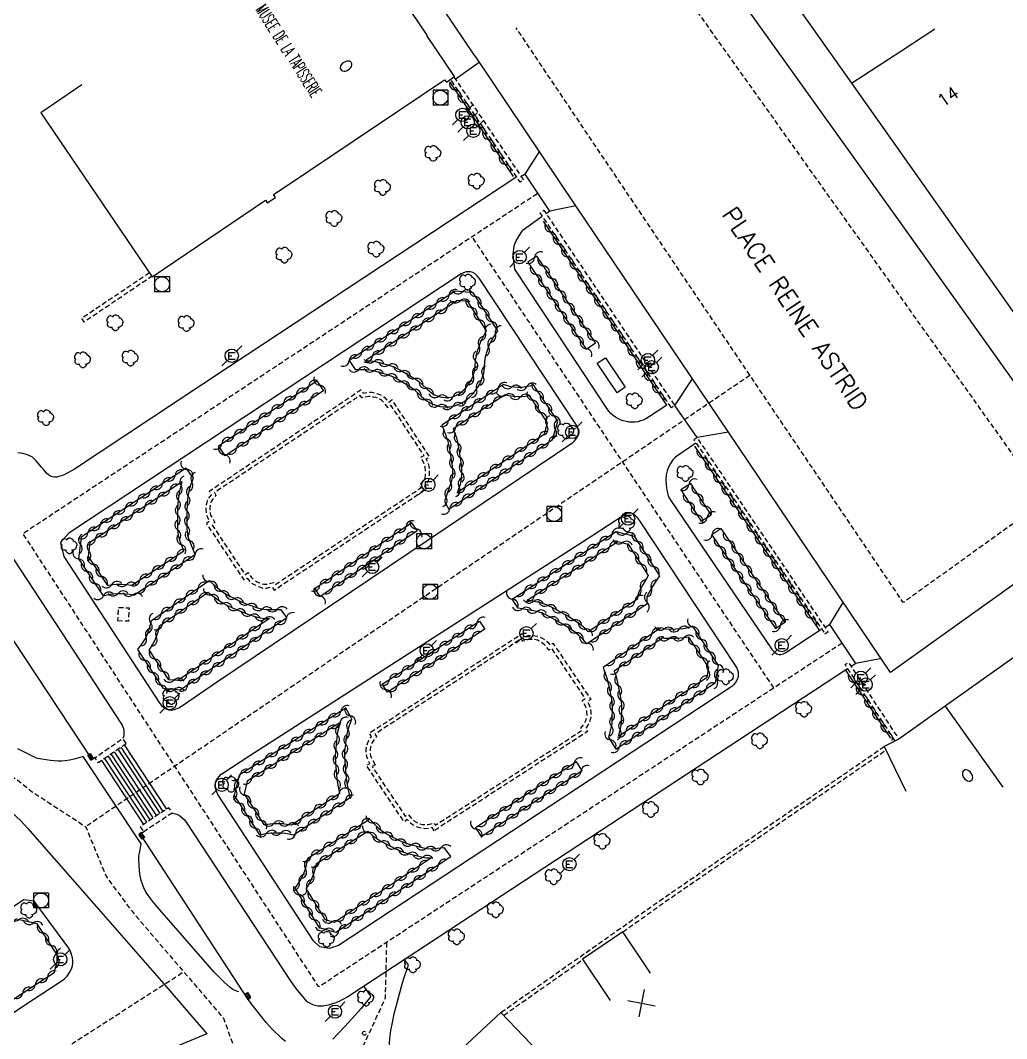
# Model space of a CAD drawing. Header units: millimetres. Extents: x 80000 to 81000, y 144000 to 145000.
# Drawn here: x 80581.5 to 80680.8, y 144084 to 144186.6 of the extents above; entities that cross this region are included whole.
import ezdxf
from ezdxf.enums import TextEntityAlignment as Align

# ---------------------------------------------------------------- set-up
doc = ezdxf.new("R2010")
doc.units = ezdxf.units.MM
doc.linetypes.add('DASHED', pattern=[0.75, 0.5, -0.25])
doc.layers.get('0').update_dxf_attribs({"linetype": 'CONTINUOUS'})
for name, color, linetype in [('W0001', 6, 'DASHED'), ('W0008', 7, 'CONTINUOUS'), ('W0100', 7, 'CONTINUOUS'), ('W0112', 1, 'DASHED'), ('W0300', 7, 'CONTINUOUS'), ('W0310', 3, 'CONTINUOUS'), ('W0330', 7, 'CONTINUOUS'), ('W0400', 7, 'CONTINUOUS'), ('W0420', 7, 'CONTINUOUS'), ('W0471', 7, 'CONTINUOUS'), ('W0984', 7, 'CONTINUOUS'), ('W0989', 7, 'CONTINUOUS'), ('W0991', 7, 'CONTINUOUS'), ('W1102', 7, 'CONTINUOUS')]:
    doc.layers.add(name, color=color, linetype=linetype)
doc.styles.get("Standard").update_dxf_attribs({"font": 'romans.shx', "width": 0.85})

# ---------------------------------------------------------------- blocks, each defined once
blk = doc.blocks.new('T300')
for p, q in [((-0.8, 0.51), (-0.86, 0.34)), ((-0.86, 0.34), (-0.86, 0.17)), ((-0.86, 0.17), (-0.74, 0.06)), ((-0.69, 0.63), (-0.8, 0.51)), ((-0.8, -0.06), (-0.74, 0.06)), ((-0.74, 0.06), (-0.69, 0.11)), ((-0.57, 0.69), (-0.69, 0.63)), ((-0.46, 0.69), (-0.57, 0.69)), ((-0.29, 0.63), (-0.46, 0.69)), ((-0.29, 0.63), (-0.17, 0.74)), ((-0.23, 0.57), (-0.29, 0.63)), ((-0.17, 0.74), (-0.06, 0.8)), ((-0.06, 0.8), (0.06, 0.8)), ((0.06, 0.8), (0.23, 0.74)), ((0.23, 0.74), (0.34, 0.63)), ((0.34, 0.63), (0.4, 0.51)), ((0.46, 0.46), (0.34, 0.46)), ((0.4, 0.51), (0.4, 0.46)), ((0.57, 0.4), (0.46, 0.46)), ((0.57, 0.4), (0.69, 0.29)), ((0.69, 0.29), (0.74, 0.17)), ((0.74, 0.06), (0.69, -0.17)), ((0.74, 0.17), (0.74, 0.06)), ((-0.8, -0.17), (-0.8, -0.06)), ((-0.8, -0.23), (-0.8, -0.17)), ((-0.74, -0.34), (-0.8, -0.23)), ((-0.69, -0.4), (-0.74, -0.34)), ((-0.51, -0.46), (-0.69, -0.4)), ((-0.4, -0.46), (-0.51, -0.46)), ((-0.4, -0.46), (-0.34, -0.46)), ((-0.34, -0.46), (-0.34, -0.4)), ((-0.34, -0.51), (-0.34, -0.46)), ((-0.29, -0.63), (-0.34, -0.51)), ((-0.17, -0.74), (-0.29, -0.63)), ((-0.06, -0.8), (-0.17, -0.74)), ((0.06, -0.8), (-0.06, -0.8)), ((0.17, -0.74), (0.06, -0.8)), ((0.23, -0.69), (0.17, -0.74)), ((0.29, -0.46), (0.23, -0.46)), ((0.29, -0.63), (0.23, -0.69)), ((0.46, -0.4), (0.29, -0.46)), ((0.34, -0.51), (0.29, -0.63)), ((0.34, -0.51), (0.34, -0.46)), ((0.57, -0.34), (0.46, -0.4)), ((0.63, -0.29), (0.57, -0.34)), ((0.69, -0.17), (0.63, -0.29))]:
    blk.add_line(p, q)
blk = doc.blocks.new('T471')
for p, q in [((-0.333334, 0.333334), (-0.333334, -0.333334)), ((-0.333334, 0.333334), (0.333334, 0.333334)), ((-0.333334, 0), (0, 0)), ((0.500001, 0.500001), (1.000002, 1.000002)), ((-0.500001, -0.500001), (-1.000002, -1.000002)), ((-0.333334, -0.333334), (0.333334, -0.333334))]:
    blk.add_line(p, q)
blk.add_ellipse((0, 0), major_axis=(0.471405, 0.471405), ratio=1, start_param=5.4977871438, end_param=11.780972451)
blk = doc.blocks.new('T400')
for p, q in [((-0.15, 0.3), (0.15, 0.3)), ((-0.15, -0.25), (-0.15, 0.3)), ((-0.15, 0.15), (0.15, 0.15)), ((-0.15, 0), (0.15, 0)), ((0.15, 0.3), (0.15, -0.25)), ((-0.15, -0.15), (0.15, -0.15)), ((-0.15, -0.25), (-0.15, -0.3)), ((-0.15, -0.3), (0.15, -0.3)), ((0.15, -0.3), (0.15, -0.25))]:
    blk.add_line(p, q)
blk = doc.blocks.new('T420')
for p, q in [((0.75, 0.75), (-0.75, 0.75)), ((-0.75, 0.75), (-0.75, -0.75)), ((0.75, 0.75), (0.75, -0.75)), ((0.75, -0.75), (-0.75, -0.75))]:
    blk.add_line(p, q)
blk.add_ellipse((0, 0), major_axis=(-0.53, 0.53), ratio=1, start_param=3.926991, end_param=10.210176)
blk = doc.blocks.new('t991o')
at = {"color": 0, "linetype": 'Continuous'}
for p, q in [((-1, 1), (1, -1)), ((-1, -1), (1, 1))]:
    blk.add_line(p, q, dxfattribs=at)
blk = doc.blocks.new('t310o')
at = {"color": 0, "linetype": 'Continuous'}
for centre, start, end in [((-0.5, 0.38), 216.8699, 323.1304), ((0.5, -0.37), 36.8699, 143.1303)]:
    blk.add_arc(centre, 0.625, start, end, dxfattribs=at)

msp = doc.modelspace()

# ---------------------------------------------------------------- linework, layer by layer
at = {"layer": 'W0001', "flags": 128}
for points in [[(80814.53, 144008.59), (80753.66, 144083.82), (80750.57, 144085.86), (80691.53, 144132.6), (80682.95, 144140.81), (80647.44, 144190.68), (80631.24, 144216.74), (80622, 144238.26), (80608.96, 144267.27), (80585.4, 144252.49), (80562.62, 144280.59)], [(80686.46, 144137.46), (80685.97, 144137.44), (80685.26, 144137.36), (80684.57, 144137.22), (80683.71, 144136.97), (80682.83, 144136.64), (80682.07, 144136.27), (80681.43, 144135.87), (80670.42, 144127.98), (80656.95, 144147.95), (80641.59, 144170.75), (80631.44, 144185.86)], [(80664.27, 144123.89), (80611.56, 144089.25), (80581.75, 144134.94), (80633.62, 144169.23)], [(80657.39, 144119.37), (80626.99, 144164.84)], [(80654.99, 144150.87), (80588.08, 144105.39)], [(80542.66, 144055.11), (80523.52, 144084.9), (80564.22, 144111.38), (80566.36, 144112.41), (80568.38, 144113.05), (80570.33, 144113.39), (80572.43, 144113.35), (80574.27, 144113.17), (80576.6, 144112.6), (80578.78, 144111.59), (80581.37, 144109.98), (80582.68, 144108.91), (80588.08, 144105.39), (80590.12, 144100.4), (80592.74, 144096.87), (80601.95, 144086.09), (80604.53, 144078.94), (80618.26, 144074.44), (80620.96, 144072.9), (80623.5, 144071.06), (80626.36, 144068.83), (80629.44, 144065.93), (80631.78, 144063.31), (80634.92, 144059.53), (80647.29, 144045.73), (80653.05, 144039.15), (80658.87, 144032.51), (80665.88, 144024.64), (80668.12, 144022.15), (80669.34, 144020.33), (80670.66, 144017.87), (80671.64, 144015.43), (80672.54, 144013.1), (80673.78, 144009.54), (80674.92, 144007.18), (80676.54, 144004.47), (80678.95, 144002.66), (80685.99, 144000)], [(80618.37, 144093.72), (80618.24, 144088.12), (80612.78, 144076.24)], [(80524.47, 144005.67), (80521.73, 144010.58), (80518.11, 144013.75), (80518.26, 144030.12), (80524.42, 144035.26), (80527.75, 144038.95), (80529.67, 144041.27), (80531.68, 144044.41), (80534.47, 144049.83), (80597.94, 144090.78)]]:
    msp.add_lwpolyline(points, dxfattribs=at)
at = {"layer": 'W0008'}
for points in [[(80627.27, 144183.05), (80618.96, 144195.46), (80595.26, 144230.62), (80579.35, 144254.17), (80572.94, 144262.37), (80571.01, 144264.74), (80570.82, 144264.97), (80570.6, 144265.19), (80570.35, 144265.38), (80570.06, 144265.51), (80569.85, 144265.55), (80569.63, 144265.55), (80569.41, 144265.5), (80569.21, 144265.42)], [(80683.26, 144147.85), (80670.04, 144166.39), (80652.5, 144190.96)]]:
    msp.add_lwpolyline(points, dxfattribs=at)
at = {"layer": 'W0008', "flags": 128}
for points in [[(80691.01, 144129.58), (80689.06, 144131.34), (80688.86, 144131.51), (80688.64, 144131.66), (80688.24, 144131.91), (80687.83, 144132.14), (80687.61, 144132.25), (80687.37, 144132.34), (80687.12, 144132.4), (80686.88, 144132.44), (80686.6, 144132.46), (80686.33, 144132.45), (80686.05, 144132.42), (80685.78, 144132.36), (80685.28, 144132.22), (80684.79, 144132.04), (80684.5, 144131.89), (80684.23, 144131.72), (80669.15, 144120.92), (80652.81, 144145.15), (80637.44, 144167.96), (80627.29, 144183.07)], [(80627.72, 144182.37), (80625.29, 144180.68)], [(80637.44, 144167.96), (80634.83, 144167.4), (80632.34, 144171.15), (80633.81, 144173.44)], [(80631.49, 144170.86), (80602.45, 144151.69), (80586.93, 144141.4), (80586.64, 144141.23), (80585.89, 144140.85), (80585.64, 144140.74), (80585.38, 144140.66), (80585.18, 144140.62), (80584.97, 144140.61), (80584.74, 144140.64), (80584.53, 144140.72), (80584.32, 144140.85), (80584.14, 144141.02), (80583.89, 144141.31), (80583.63, 144141.63), (80583.1, 144142.25), (80582.9, 144142.47), (80582.71, 144142.61), (80582.22, 144142.85), (80581.99, 144142.93), (80581.75, 144142.99), (80581.5, 144143.03), (80581.25, 144143.06)], [(80632.34, 144171.15), (80631.95, 144170.89)], [(80634.83, 144167.4), (80634.45, 144167.15)], [(80652.81, 144145.15), (80649.68, 144144.59), (80647.4, 144147.82), (80649.2, 144150.51)], [(80649.54, 144144.04), (80647.62, 144142.73), (80647.41, 144142.56), (80647.23, 144142.36), (80646.98, 144141.99), (80646.78, 144141.61), (80646.63, 144141.23), (80646.55, 144140.83), (80646.52, 144140.33), (80646.54, 144139.83), (80646.62, 144139.29), (80646.74, 144138.77), (80646.82, 144138.55), (80646.94, 144138.35), (80657.23, 144123.21), (80657.42, 144123), (80657.69, 144122.81), (80657.88, 144122.74), (80658.08, 144122.73), (80658.35, 144122.8), (80658.61, 144122.93), (80662.13, 144125.25)], [(80580.1, 144133.43), (80586.32, 144123.96), (80591.61, 144115.83), (80591.74, 144115.61), (80591.88, 144115.29), (80591.92, 144115.13), (80591.93, 144114.72), (80591.91, 144114.54), (80591.81, 144114.28)], [(80589.01, 144112.35), (80588.73, 144112.15), (80576.38, 144130.83)], [(80668.23, 144122.34), (80665.64, 144121.84), (80663.02, 144125.76), (80664.38, 144127.97)], [(80663.02, 144125.76), (80662.58, 144125.47)], [(80596.75, 144106.75), (80597, 144106.72), (80597.25, 144106.65), (80597.39, 144106.6), (80597.51, 144106.52), (80598.02, 144106.07), (80598.21, 144105.84), (80608.72, 144089.81), (80609.23, 144089.09), (80610.03, 144088.12), (80610.22, 144087.92), (80610.43, 144087.75), (80610.67, 144087.6), (80610.92, 144087.49), (80611.18, 144087.41), (80611.45, 144087.36), (80611.73, 144087.34), (80612.01, 144087.36), (80612.34, 144087.41), (80612.66, 144087.49), (80612.98, 144087.58), (80613.29, 144087.69), (80613.68, 144087.86), (80614.06, 144088.05), (80614.43, 144088.25), (80614.79, 144088.48), (80664.82, 144121.34)], [(80665.64, 144121.84), (80665.17, 144121.53)], [(80603.49, 144088.75), (80603.18, 144088.87), (80602.89, 144089), (80602.75, 144089.09), (80602.62, 144089.19), (80602.06, 144089.7), (80601.86, 144089.89), (80601.12, 144090.63), (80601.02, 144090.74), (80595.29, 144097.28), (80594.79, 144097.9), (80594.18, 144098.78), (80593.98, 144099.13), (80593.82, 144099.49), (80593.66, 144099.97), (80593.55, 144100.46), (80593.48, 144100.95), (80593.44, 144102.15), (80593.44, 144102.45), (80593.48, 144102.74), (80593.66, 144103.67), (80587.82, 144112.48), (80587.37, 144112.34), (80586.91, 144112.21), (80586.45, 144112.11), (80585.99, 144112.04), (80585.63, 144112.01), (80585.27, 144112), (80584.9, 144112.02), (80584.54, 144112.06), (80583.23, 144112.28), (80583.05, 144112.34), (80582.32, 144112.69), (80581.23, 144113.23)], [(80595.23, 144106.5), (80590.99, 144112.95)], [(80595.57, 144106.73), (80591.33, 144113.19)], [(80595.89, 144106.94), (80591.65, 144113.41)], [(80596.23, 144107.17), (80591.99, 144113.64)], [(80593.92, 144105.63), (80589.69, 144112.07)], [(80594.23, 144105.85), (80590.01, 144112.28)], [(80594.58, 144106.08), (80590.35, 144112.52)], [(80594.88, 144106.28), (80590.65, 144112.72)], [(80580.6, 144106.86), (80581.55, 144105.97), (80582.22, 144105.26), (80589.14, 144097.37), (80596.17, 144089.31), (80600.28, 144084.51), (80594.79, 144082.23)], [(80608.19, 144083.76), (80607.84, 144084.04), (80606.84, 144085.01), (80606.25, 144085.66), (80604.96, 144087.27), (80604.45, 144087.99), (80593.57, 144104.68), (80593.89, 144104.89)], [(80619.36, 144076.64), (80619.17, 144077.31), (80619, 144077.98), (80618.93, 144078.31), (80618.88, 144078.64), (80618.76, 144079.84), (80618.65, 144081.04), (80618.62, 144081.52), (80618.61, 144082.01), (80618.64, 144083.03), (80618.72, 144084.04), (80618.82, 144084.87), (80618.97, 144085.68), (80619.16, 144086.53), (80619.88, 144089.29), (80620.09, 144090), (80620.59, 144091.48), (80620.2, 144092.01)], [(80616.08, 144089.31), (80616.79, 144088.29), (80615.8, 144087.05), (80615.23, 144086.4), (80614.17, 144085.26), (80613.48, 144084.52), (80612.96, 144084)]]:
    msp.add_lwpolyline(points, dxfattribs=at)
msp.add_lwpolyline([(80646.6, 144147.86), (80644.76, 144146.64, -0.414214), (80640.6, 144147.49), (80631.29, 144161.57), (80631.12, 144163.05), (80631.24, 144163.9), (80631.33, 144164.17), (80631.45, 144164.43), (80631.74, 144164.91), (80632.05, 144165.39), (80632.15, 144165.51), (80632.26, 144165.61), (80634.05, 144166.9)], format="xyb", dxfattribs=at)
for points in [[(80624.63, 144135.68), (80637.13, 144144.11), (80637.31, 144144.26), (80637.46, 144144.43), (80637.58, 144144.62), (80637.67, 144144.83), (80637.72, 144145.08), (80637.71, 144145.32), (80637.63, 144145.59), (80637.5, 144145.84), (80627.7, 144160.66), (80627.52, 144160.9), (80627.29, 144161.1), (80627.08, 144161.22), (80626.85, 144161.29), (80626.62, 144161.31), (80626.4, 144161.28), (80626.14, 144161.2), (80625.91, 144161.08), (80586.36, 144134.95), (80585.54, 144134.03), (80585.88, 144132.62), (80595.48, 144117.91), (80595.69, 144117.64), (80595.95, 144117.4), (80596.18, 144117.26), (80596.43, 144117.18), (80596.72, 144117.15), (80597.01, 144117.19), (80597.44, 144117.36), (80597.83, 144117.59), (80601.26, 144119.96)], [(80601.38, 144108.65), (80601.1, 144109.35), (80601.17, 144109.93), (80601.24, 144110.1), (80601.34, 144110.26), (80601.73, 144110.68), (80601.88, 144110.8), (80604.59, 144112.57), (80639.05, 144134.69), (80642.36, 144136.85), (80642.61, 144136.97), (80642.88, 144137.01), (80643.08, 144136.98), (80643.27, 144136.88), (80643.55, 144136.6), (80643.85, 144136.2), (80653.56, 144121.53), (80653.65, 144121.37), (80653.73, 144121.19), (80653.78, 144121.01), (80653.8, 144120.82), (80653.8, 144120.64), (80653.78, 144120.47), (80653.73, 144120.31), (80653.66, 144120.15), (80653.5, 144119.9), (80653.32, 144119.68), (80653.16, 144119.51), (80652.97, 144119.37), (80638.88, 144110.13), (80613.53, 144093.44), (80612.64, 144093.13), (80611.67, 144093.29), (80611.02, 144093.91)], [(80582.79, 144087.97), (80585.61, 144089.82), (80585.93, 144090.06), (80586.2, 144090.35), (80586.44, 144090.7), (80586.64, 144091.09), (80586.73, 144091.37), (80586.78, 144091.66), (80586.79, 144091.93), (80586.75, 144092.19), (80586.66, 144092.51), (80586.54, 144092.83), (80586.46, 144093), (80586.36, 144093.16), (80582.88, 144097.9), (80581.85, 144098.04), (80572.85, 144092.09), (80572.64, 144090.93), (80576.69, 144084.75), (80577.58, 144084.56)]]:
    msp.add_lwpolyline(points, close=True, dxfattribs=at)
at = {"layer": 'W0100'}
for p, q in [((80652, 144198.94), (80665.21, 144180.31)), ((80670.17, 144183.53), (80673.61, 144185.76)), ((80665.21, 144180.31), (80670.17, 144183.53)), ((80665.21, 144180.31), (80684.97, 144152.3))]:
    msp.add_line(p, q, dxfattribs=at)
msp.add_lwpolyline([(80622.48, 144185.14), (80612.88, 144199.37)], dxfattribs=at)
at = {"layer": 'W0100', "flags": 128}
for points in [[(80587.7, 144180.12), (80583.56, 144177.31), (80594.76, 144160.78), (80606.17, 144168.51), (80606.36, 144168.23), (80607.18, 144168.8), (80607, 144169.07), (80608.38, 144170), (80624.23, 144180.64), (80624.41, 144180.39), (80625.23, 144180.97), (80622.44, 144185.12)], [(80690.25, 144128.58), (80682.63, 144123.2), (80674.65, 144117.54), (80669.98, 144114.2), (80668.49, 144113.46), (80670.69, 144108.98)], [(80644.97, 144090.64), (80642.18, 144094.79), (80638.11, 144092.04), (80640.9, 144087.9)]]:
    msp.add_lwpolyline(points, dxfattribs=at)
msp.add_lwpolyline([(80628.57, 144073.05), (80635.97, 144080.33), (80629.9, 144086.69), (80622.15, 144079.48)], close=True, dxfattribs=at)
at = {"layer": 'W0112', "flags": 128}
for points in [[(80625.16, 144180.92), (80632.17, 144170.56), (80631.84, 144170.34), (80624.83, 144180.69)], [(80594.5, 144161.19), (80587.66, 144156.58), (80587.89, 144156.25), (80594.72, 144160.86)], [(80669.62, 144114.02), (80664.56, 144121.74), (80664.9, 144121.95), (80669.98, 144114.2)], [(80629.9, 144086.69), (80646.28, 144098.21), (80668.49, 144113.46)], [(80642.18, 144094.79), (80646.51, 144097.89), (80668.66, 144113.1)], [(80630.18, 144086.4), (80638.14, 144092)]]:
    msp.add_lwpolyline(points, dxfattribs=at)
for points in [[(80647.07, 144147.6), (80633.85, 144167.24), (80633.85, 144167.24), (80634.22, 144167.5), (80647.4, 144147.82)], [(80622.42, 144139.44), (80622.22, 144139.75), (80622.42, 144139.99), (80622.59, 144140.26), (80622.67, 144140.45), (80622.71, 144140.66), (80622.72, 144141.19), (80622.67, 144141.71), (80622.57, 144142.03), (80622.37, 144142.44), (80622.72, 144142.64), (80618.95, 144148.39), (80618.61, 144148.14), (80618.44, 144148.36), (80618.26, 144148.56), (80618.12, 144148.68), (80617.96, 144148.77), (80617.7, 144148.9), (80617.43, 144149), (80617.16, 144149.07), (80616.89, 144149.13), (80616.72, 144149.14), (80616.55, 144149.14), (80616.07, 144149.04), (80615.82, 144149.39), (80600.52, 144139.17), (80600.71, 144138.84), (80600.54, 144138.64), (80600.4, 144138.41), (80600.32, 144138.25), (80600.27, 144138.07), (80600.22, 144137.81), (80600.19, 144137.54), (80600.19, 144137.27), (80600.2, 144136.99), (80600.23, 144136.81), (80600.3, 144136.63), (80600.56, 144136.15), (80600.23, 144135.94), (80604.02, 144130.22), (80604.34, 144130.42), (80604.47, 144130.25), (80604.64, 144130.07), (80604.77, 144129.95), (80604.92, 144129.85), (80605.17, 144129.72), (80605.42, 144129.6), (80605.68, 144129.51), (80605.93, 144129.44), (80606.12, 144129.42), (80606.3, 144129.42), (80606.83, 144129.55), (80607.05, 144129.23)], [(80604.12, 144130.8), (80604.44, 144131.01), (80604.78, 144130.51), (80604.92, 144130.35), (80605.02, 144130.27), (80605.13, 144130.19), (80605.35, 144130.07), (80605.57, 144129.97), (80605.8, 144129.89), (80606.01, 144129.83), (80606.13, 144129.82), (80606.24, 144129.82), (80607, 144130.01), (80607.16, 144129.78), (80621.87, 144139.56), (80621.73, 144139.78), (80622.1, 144140.23), (80622.23, 144140.44), (80622.28, 144140.57), (80622.31, 144140.7), (80622.32, 144141.17), (80622.27, 144141.63), (80622.2, 144141.88), (80621.84, 144142.61), (80622.15, 144142.78), (80618.85, 144147.82), (80618.53, 144147.59), (80618.14, 144148.1), (80617.98, 144148.27), (80617.88, 144148.35), (80617.77, 144148.42), (80617.54, 144148.53), (80617.3, 144148.62), (80617.06, 144148.68), (80616.83, 144148.73), (80616.71, 144148.74), (80616.6, 144148.74), (80615.89, 144148.6), (80615.72, 144148.84), (80601.05, 144139.05), (80601.19, 144138.81), (80600.87, 144138.4), (80600.75, 144138.22), (80600.69, 144138.1), (80600.66, 144137.98), (80600.61, 144137.75), (80600.59, 144137.51), (80600.59, 144137.27), (80600.6, 144137.04), (80600.62, 144136.91), (80600.66, 144136.79), (80601.09, 144136.03), (80600.79, 144135.82)], [(80662.52, 144124.83), (80662.85, 144125.06), (80649.68, 144144.59), (80649.34, 144144.37)], [(80591.29, 144126.17), (80592.41, 144126.12), (80592.47, 144127.41), (80591.35, 144127.46)], [(80623.18, 144104.99), (80622.98, 144105.3), (80622.63, 144105.22), (80622.28, 144105.19), (80621.93, 144105.22), (80621.58, 144105.31), (80621.26, 144105.44), (80620.96, 144105.63), (80620.69, 144105.85), (80620.47, 144106.11), (80620.14, 144105.89), (80616.36, 144111.56), (80616.69, 144111.77), (80616.5, 144112.13), (80616.38, 144112.47), (80616.33, 144112.82), (80616.32, 144113.18), (80616.38, 144113.53), (80616.49, 144113.87), (80616.65, 144114.19), (80616.87, 144114.48), (80616.65, 144114.83), (80632.04, 144124.86), (80632.27, 144124.53), (80632.27, 144124.53), (80632.65, 144124.64), (80633.01, 144124.66), (80633.36, 144124.63), (80633.71, 144124.55), (80634.04, 144124.4), (80634.35, 144124.21), (80634.61, 144123.97), (80634.83, 144123.7), (80635.13, 144123.9), (80638.95, 144118.21), (80638.61, 144117.99), (80638.78, 144117.68), (80638.9, 144117.34), (80638.96, 144116.99), (80638.97, 144116.63), (80638.92, 144116.28), (80638.82, 144115.94), (80638.66, 144115.62), (80638.43, 144115.31), (80638.63, 144114.99)], [(80617.22, 144111.64), (80616.92, 144111.45), (80620.26, 144106.45), (80620.54, 144106.63), (80620.97, 144106.14), (80621.19, 144105.95), (80621.44, 144105.8), (80621.71, 144105.69), (80621.99, 144105.62), (80622.28, 144105.6), (80622.57, 144105.62), (80623.16, 144105.75), (80623.3, 144105.54), (80638.08, 144115.11), (80637.94, 144115.32), (80638.32, 144115.83), (80638.44, 144116.08), (80638.53, 144116.37), (80638.57, 144116.66), (80638.56, 144116.95), (80638.51, 144117.24), (80638.41, 144117.52), (80638.08, 144118.12), (80638.39, 144118.33), (80635.02, 144123.35), (80634.75, 144123.17), (80634.32, 144123.69), (80634.1, 144123.89), (80633.86, 144124.05), (80633.58, 144124.17), (80633.3, 144124.24), (80633, 144124.26), (80632.72, 144124.24), (80632.09, 144124.07), (80631.93, 144124.31), (80617.2, 144114.71), (80617.36, 144114.47), (80616.99, 144113.97), (80616.86, 144113.72), (80616.77, 144113.44), (80616.72, 144113.15), (80616.73, 144112.85), (80616.77, 144112.56), (80616.87, 144112.29)], [(80592.15, 144113.75), (80589.35, 144111.83), (80589, 144112.34), (80591.79, 144114.27)], [(80593.89, 144104.89), (80596.77, 144106.8), (80596.44, 144107.31), (80593.55, 144105.39)], [(80615.96, 144084.51), (80615.95, 144084.59), (80615.96, 144084.66), (80616.01, 144084.72), (80616.07, 144084.77), (80616.15, 144084.78), (80616.22, 144084.77), (80616.28, 144084.73), (80616.33, 144084.66), (80616.34, 144084.59), (80616.33, 144084.51), (80616.29, 144084.45), (80616.22, 144084.4), (80616.15, 144084.39), (80616.07, 144084.4), (80616.01, 144084.45)]]:
    msp.add_lwpolyline(points, close=True, dxfattribs=at)
at = {"layer": 'W0310', "flags": 128}
for points in [[(80631.16, 144170.89), (80624.77, 144180.4)], [(80646.6, 144147.86), (80634.17, 144166.41)], [(80661.98, 144125.18), (80649.44, 144143.73)], [(80664.62, 144121.18), (80669.14, 144114.32)], [(80624.85, 144102.35), (80613.28, 144094.74), (80611.63, 144095.19), (80609.16, 144099.21), (80609.62, 144099.85), (80609.82, 144100.19), (80609.99, 144100.55), (80610.16, 144100.95), (80610.29, 144101.37), (80610.39, 144101.8), (80610.45, 144102.23), (80616.66, 144106.15), (80617.57, 144105.24), (80617.88, 144105), (80618.22, 144104.79), (80619.53, 144104.08), (80620.08, 144103.83), (80620.66, 144103.63), (80622.1, 144103.26), (80622.48, 144103.2), (80622.86, 144103.18), (80623.5, 144103.22), (80624.14, 144103.29), (80624.81, 144102.4)]]:
    msp.add_lwpolyline(points, dxfattribs=at)
for points in [[(80632.6, 144162.27), (80638.5, 144153.51), (80639.41, 144154.13), (80633.52, 144162.88)], [(80628.28, 144152.27), (80628.35, 144152.69), (80628.45, 144153.1), (80628.58, 144153.5), (80628.73, 144153.89), (80628.91, 144154.27), (80629.11, 144154.64), (80629.57, 144155.34), (80627.1, 144159.17), (80625.3, 144159.35), (80614.6, 144152.35), (80615.22, 144151.45), (80615.78, 144151.46), (80616.34, 144151.44), (80616.68, 144151.41), (80617.02, 144151.34), (80618.34, 144150.99), (80618.81, 144150.82), (80619.27, 144150.6), (80620.68, 144149.77), (80621.01, 144149.54), (80621.32, 144149.27), (80621.82, 144148.79), (80622.35, 144148.36), (80622.78, 144148.08), (80623.25, 144147.88), (80623.74, 144147.74), (80624.25, 144147.69), (80624.76, 144147.71), (80625.26, 144147.81), (80625.74, 144147.99), (80626.19, 144148.24), (80626.66, 144148.59), (80627.08, 144149.01), (80627.45, 144149.47), (80627.76, 144149.98), (80627.99, 144150.52), (80628.16, 144151.09), (80628.26, 144151.68)], [(80627.34, 144152.37), (80627.44, 144152.88), (80627.55, 144153.35), (80627.7, 144153.81), (80627.87, 144154.26), (80628.07, 144154.69), (80628.31, 144155.12), (80628.45, 144155.35), (80626.56, 144158.29), (80625.54, 144158.39), (80616.34, 144152.38), (80616.41, 144152.37), (80616.82, 144152.33), (80617.23, 144152.25), (80618.62, 144151.88), (80619.17, 144151.68), (80619.72, 144151.42), (80621.18, 144150.56), (80621.6, 144150.27), (80621.95, 144149.95), (80622.43, 144149.5), (80622.9, 144149.12), (80623.22, 144148.91), (80623.56, 144148.76), (80623.91, 144148.67), (80624.28, 144148.63), (80624.65, 144148.64), (80625.01, 144148.71), (80625.35, 144148.84), (80625.68, 144149.02), (80626.05, 144149.3), (80626.39, 144149.63), (80626.68, 144150.01), (80626.93, 144150.41), (80627.12, 144150.84), (80627.25, 144151.3), (80627.32, 144151.77)], [(80612.02, 144149.3), (80602.12, 144142.75), (80601.45, 144143.77), (80611.34, 144150.32)], [(80623.94, 144145.85), (80624.17, 144145.29), (80624.39, 144144.71), (80624.51, 144144.33), (80624.61, 144143.93), (80624.78, 144143.02), (80624.98, 144141.73), (80625.01, 144141.35), (80625.01, 144140.98), (80624.98, 144140.6), (80624.92, 144140.23), (80624.21, 144138.17), (80624.64, 144137.38), (80635.1, 144144.4), (80635.62, 144146.25), (80633.18, 144149.92), (80632.8, 144149.79), (80632.41, 144149.7), (80632.01, 144149.65), (80631.6, 144149.63), (80631.24, 144149.66), (80630.88, 144149.72), (80630.17, 144149.93), (80627.95, 144148.47)], [(80625.1, 144145.49), (80625.27, 144145.02), (80625.41, 144144.58), (80625.52, 144144.13), (80625.7, 144143.18), (80625.9, 144141.84), (80625.94, 144141.39), (80625.94, 144140.94), (80625.91, 144140.48), (80625.82, 144140), (80625.51, 144139.09), (80634.29, 144144.99), (80634.6, 144146.09), (80632.79, 144148.83), (80632.58, 144148.78), (80632.08, 144148.71), (80631.59, 144148.7), (80631.13, 144148.73), (80630.67, 144148.8), (80630.32, 144148.91), (80628.46, 144147.69)], [(80599.11, 144132.83), (80598.47, 144134.41), (80598.36, 144134.9), (80598.3, 144135.39), (80598.28, 144136.27), (80598.29, 144137.15), (80598.33, 144137.91), (80598.4, 144138.67), (80598.46, 144139.01), (80598.54, 144139.35), (80598.71, 144139.94), (80598.92, 144140.51), (80598.18, 144141.52), (80587.63, 144134.56), (80587.34, 144132.39), (80589.84, 144128.64), (80590.55, 144128.81), (80590.91, 144128.86), (80591.27, 144128.89), (80591.68, 144128.9), (80592.1, 144128.87), (80592.51, 144128.81), (80592.92, 144128.73)], [(80597.8, 144140.15), (80588.5, 144134.01), (80588.31, 144132.62), (80590.26, 144129.7), (80590.37, 144129.73), (80590.8, 144129.79), (80591.23, 144129.83), (80591.71, 144129.83), (80592.19, 144129.8), (80592.68, 144129.73), (80592.73, 144129.72), (80597.96, 144133.19), (80597.58, 144134.13), (80597.43, 144134.74), (80597.37, 144135.33), (80597.35, 144136.26), (80597.36, 144137.18), (80597.4, 144137.98), (80597.48, 144138.78), (80597.54, 144139.19), (80597.64, 144139.6)], [(80648.02, 144139.33), (80650.07, 144136.16), (80651.08, 144136.81), (80649.03, 144139.98)], [(80611.67, 144128.59), (80621.46, 144135.24), (80620.92, 144136.02), (80611.14, 144129.36)], [(80645.86, 144130.67), (80645.49, 144130.13), (80645.25, 144129.75), (80644.92, 144129.19), (80644.7, 144128.79), (80644.63, 144128.64), (80644.6, 144128.47), (80644.59, 144127.8), (80638.56, 144123.83), (80638.14, 144124.27), (80637.7, 144124.7), (80637.44, 144124.93), (80637.16, 144125.13), (80636.15, 144125.79), (80634.69, 144126.62), (80634.14, 144126.88), (80633.56, 144127.07), (80631.64, 144127.42), (80631.04, 144128.33), (80641.52, 144135.15), (80643.32, 144134.66)], [(80652.04, 144135.43), (80658.49, 144125.97), (80657.6, 144125.37), (80651.15, 144134.83)], [(80644.74, 144130.69), (80644.71, 144130.65), (80644.45, 144130.24), (80644.11, 144129.65), (80643.86, 144129.2), (80643.74, 144128.92), (80643.66, 144128.57), (80643.66, 144128.31), (80638.69, 144125.04), (80638.34, 144125.39), (80638.03, 144125.65), (80637.7, 144125.9), (80636.63, 144126.59), (80635.12, 144127.45), (80634.49, 144127.75), (80633.79, 144127.97), (80632.55, 144128.2), (80641.68, 144134.14), (80642.73, 144133.85)], [(80593.31, 144123.26), (80593.57, 144123.57), (80593.81, 144123.9), (80594.03, 144124.25), (80594.22, 144124.62), (80594.38, 144124.99), (80594.51, 144125.38), (80594.69, 144126.18), (80600.5, 144130.19), (80601.15, 144129.61), (80601.84, 144129.07), (80602.33, 144128.74), (80602.85, 144128.47), (80603.54, 144128.16), (80604.25, 144127.86), (80604.82, 144127.65), (80605.39, 144127.45), (80605.81, 144127.35), (80606.24, 144127.29), (80607.69, 144127.29), (80608.35, 144126.42), (80597.6, 144119.15), (80595.91, 144119.31)], [(80594.46, 144123.2), (80594.59, 144123.38), (80594.84, 144123.79), (80595.06, 144124.22), (80595.25, 144124.66), (80595.42, 144125.13), (80595.52, 144125.62), (80600.42, 144129.01), (80600.55, 144128.89), (80601.3, 144128.31), (80601.85, 144127.94), (80602.44, 144127.63), (80603.17, 144127.3), (80603.9, 144127), (80604.5, 144126.77), (80605.12, 144126.56), (80605.63, 144126.43), (80606.18, 144126.36), (80606.59, 144126.36), (80597.35, 144120.11), (80596.45, 144120.2)], [(80628.27, 144125.3), (80618.46, 144118.95), (80617.95, 144119.74), (80627.75, 144126.1)], [(80640.21, 144121.44), (80640.57, 144120.36), (80640.73, 144119.73), (80641.02, 144118.25), (80641.08, 144117.86), (80641.1, 144117.49), (80641.08, 144116.1), (80641.06, 144115.78), (80641.01, 144115.46), (80640.75, 144114.41), (80641.48, 144113.22), (80651.51, 144119.92), (80651.82, 144121.63), (80649.24, 144125.59), (80648.6, 144125.4), (80648.24, 144125.34), (80647.5, 144125.29), (80646.86, 144125.27), (80646.57, 144125.3), (80646, 144125.43), (80644.1, 144124.11)], [(80641.32, 144121.07), (80641.47, 144120.63), (80641.64, 144119.93), (80641.94, 144118.41), (80642.01, 144117.96), (80642.04, 144117.51), (80642.01, 144116.06), (80641.99, 144115.67), (80641.92, 144115.28), (80641.75, 144114.57), (80641.77, 144114.54), (80650.66, 144120.47), (80650.83, 144121.43), (80648.84, 144124.49), (80648.35, 144124.41), (80647.54, 144124.35), (80646.83, 144124.34), (80646.42, 144124.37), (80646.19, 144124.42), (80644.63, 144123.34)], [(80603.52, 144110.57), (80603.04, 144108.55), (80605.57, 144104.56), (80606.02, 144104.66), (80606.49, 144104.74), (80606.95, 144104.78), (80607.42, 144104.78), (80607.82, 144104.77), (80608.21, 144104.73), (80608.99, 144104.59), (80614.72, 144108.33), (80614.45, 144109.57), (80614.34, 144110.29), (80614.2, 144111.94), (80614.18, 144112.42), (80614.19, 144112.93), (80614.37, 144114.56), (80614.43, 144114.87), (80614.51, 144115.18), (80614.89, 144116.27), (80614.27, 144117.35)], [(80604.34, 144109.98), (80604.04, 144108.71), (80606.01, 144105.61), (80606.38, 144105.66), (80606.91, 144105.71), (80607.43, 144105.72), (80607.88, 144105.7), (80608.34, 144105.66), (80608.79, 144105.57), (80613.67, 144108.76), (80613.53, 144109.4), (80613.41, 144110.18), (80613.27, 144111.88), (80613.24, 144112.41), (80613.26, 144113), (80613.45, 144114.69), (80613.51, 144115.07), (80613.61, 144115.45), (80613.78, 144115.93)], [(80627.92, 144104.39), (80638.09, 144111.04), (80637.51, 144111.92), (80627.34, 144105.27)], [(80622.92, 144102.25), (80613.12, 144095.75), (80612.23, 144096), (80610.28, 144099.17), (80610.41, 144099.34), (80610.64, 144099.75), (80610.85, 144100.17), (80611.04, 144100.64), (80611.19, 144101.13), (80611.31, 144101.62), (80611.31, 144101.67), (80616.5, 144104.95), (80616.97, 144104.52), (80617.35, 144104.23), (80617.75, 144103.98), (80619.11, 144103.25), (80619.73, 144102.96), (80620.4, 144102.73), (80621.91, 144102.35), (80622.38, 144102.27), (80622.86, 144102.25)], [(80584.9, 144090.7), (80585.33, 144092.29), (80583.18, 144095.6), (80581.09, 144096.08), (80574.81, 144092.11), (80574.4, 144090.13), (80576.5, 144086.86), (80578.4, 144086.48)]]:
    msp.add_lwpolyline(points, close=True, dxfattribs=at)
at = {"layer": 'W0330', "flags": 128}
msp.add_lwpolyline([(80640.42, 144152.64), (80642.41, 144149.67), (80641.6, 144149.12), (80639.6, 144152.09)], close=True, dxfattribs=at)
at = {"layer": 'W1102', "flags": 128}
msp.add_lwpolyline([(80674.65, 144117.54), (80680.45, 144109.39)], dxfattribs=at)

# ---------------------------------------------------------------- block references
at = {"layer": 'W0300'}
for p in [(80623.09, 144173.23), (80618.01, 144169.8), (80627.46, 144170.42), (80613.12, 144166.67), (80617.35, 144163.57), (80608.09, 144162.98), (80626.58, 144160.26), (80591.07, 144156.16), (80598.24, 144156.09), (80587.8, 144152.43), (80592.6, 144152.59), (80643.38, 144148.3), (80584.09, 144146.6), (80636.47, 144145.26), (80648.5, 144140.98), (80642.6, 144135.9), (80586.43, 144133.7), (80652.56, 144120.5), (80596.72, 144118.51), (80660.44, 144117.22), (80655.99, 144114.05), (80650, 144110.4), (80602.73, 144109.66), (80645.01, 144107.13), (80640.12, 144103.92), (80635.22, 144100.35), (80582.39, 144096.99), (80629.38, 144097.02), (80612.36, 144094.05), (80625.46, 144094.3), (80621.03, 144091.47), (80616.31, 144088.11)]:
    msp.add_blockref('T300', p, dxfattribs=at)
at = {"layer": 'W0310'}
for p, rotation in [((80625.3, 144179.61), 123.898493162502), ((80626.14, 144178.36), 123.898493162502), ((80626.98, 144177.12), 123.898493162502), ((80627.81, 144175.87), 123.898493162502), ((80628.65, 144174.63), 123.898493162502), ((80629.49, 144173.38), 123.898493162502), ((80630.32, 144172.14), 123.898493162502), ((80634.91, 144165.3), 123.805551757671), ((80635.75, 144164.06), 123.805551757671), ((80633.28, 144162.72), 213.9589838031096), ((80636.58, 144162.81), 123.805551757671), ((80634.2, 144161.88), 123.9589838028989), ((80637.42, 144161.57), 123.805551757671), ((80633.44, 144161.02), 303.9589838028988), ((80635.03, 144160.63), 123.9589838028989), ((80638.25, 144160.32), 123.805551757671), ((80634.28, 144159.78), 303.9589838028988), ((80635.87, 144159.39), 123.9589838028989), ((80624.66, 144158.93), 213.1668414260358), ((80626.03, 144159.28), 174.2953622826937), ((80627.33, 144158.81), 122.8797660318471), ((80635.12, 144158.53), 303.9589838028988), ((80636.71, 144158.14), 123.9589838028989), ((80639.09, 144159.07), 123.805551757671), ((80622.15, 144157.29), 213.1668414260358), ((80623.4, 144158.11), 213.1668414260358), ((80624.47, 144157.69), 213.1668414260749), ((80625.76, 144158.36), 174.2953622829459), ((80626.94, 144157.7), 122.8797660316628), ((80628.14, 144157.55), 122.8797660318471), ((80635.95, 144157.29), 303.9589838028988), ((80639.92, 144157.83), 123.805551757671), ((80620.89, 144156.47), 213.1668414260358), ((80623.21, 144156.87), 213.1668414260749), ((80627.75, 144156.44), 122.8797660316628), ((80628.96, 144156.29), 122.8797660318471), ((80636.79, 144156.04), 303.9589838028988), ((80637.55, 144156.9), 123.9589838028989), ((80640.76, 144156.58), 123.805551757671), ((80619.64, 144155.65), 213.1668414260358), ((80620.7, 144155.23), 213.1668414260749), ((80621.96, 144156.05), 213.1668414260749), ((80628.34, 144155.18), 56.35585258255588), ((80629.37, 144155.03), 56.35585257943904), ((80638.39, 144155.66), 123.9589838028989), ((80641.59, 144155.33), 123.805551757671), ((80618.38, 144154.83), 213.1668414260358), ((80619.45, 144154.41), 213.1668414260749), ((80637.63, 144154.8), 303.9589838028988), ((80639.22, 144154.41), 123.9589838028989), ((80642.43, 144154.09), 123.805551757671), ((80615.87, 144153.19), 213.1668414260358), ((80617.12, 144154.01), 213.1668414260358), ((80618.19, 144153.59), 213.1668414260749), ((80627.7, 144153.82), 68.83508834258778), ((80628.66, 144153.71), 68.83508834570515), ((80638.47, 144153.56), 303.9589838028988), ((80614.61, 144152.36), 213.1668414260358), ((80616.94, 144152.77), 213.1668414260749), ((80627.34, 144152.31), 88.17670580776935), ((80643.26, 144152.84), 123.805551757671), ((80617.12, 144152.27), 348.878695873051), ((80618.57, 144151.89), 345.0616208194634), ((80619.94, 144151.29), 329.678241115708), ((80628.08, 144150.83), 73.57069430271997), ((80644.1, 144151.59), 123.805551757671), ((80611.64, 144149.87), 303.4925235004421), ((80615.6, 144151.46), 1.391387165964242), ((80617.09, 144151.32), 345.061620820514), ((80618.53, 144150.92), 340.5216742317671), ((80619.87, 144150.25), 329.6782411162812), ((80621.23, 144150.53), 325.100373735294), ((80627.11, 144150.83), 66.26768855031673), ((80644.93, 144150.35), 123.805551757671), ((80610.55, 144149.79), 33.49252350010659), ((80621.13, 144149.44), 317.9966025818101), ((80622.37, 144149.56), 316.5629627544085), ((80626.32, 144149.57), 44.35867129323073), ((80627.45, 144149.48), 58.96468279725172), ((80629.64, 144149.58), 213.1827612730847), ((80631, 144149.7), 170.9710893605644), ((80632.49, 144149.72), 193.2958789001028), ((80633.61, 144149.28), 123.5039739315799), ((80645.76, 144149.1), 123.805551757671), ((80608.05, 144148.14), 33.49252350010659), ((80609.3, 144148.97), 33.49252350010659), ((80610.77, 144148.48), 213.4925235000679), ((80622.25, 144148.44), 320.7994542533855), ((80623.61, 144148.75), 344.9447195823804), ((80625.09, 144148.74), 20.18795091560937), ((80626.41, 144148.41), 37.05566553975969), ((80628.38, 144148.76), 213.1827612730847), ((80629.12, 144148.13), 213.1827612757089), ((80630.39, 144148.89), 163.0962889217109), ((80631.87, 144148.71), 181.7358876220379), ((80633.1, 144148.36), 123.5039739315183), ((80634.44, 144148.03), 123.5039739315799), ((80606.79, 144147.31), 33.49252350010659), ((80609.51, 144147.65), 213.4925235000679), ((80623.58, 144147.79), 344.944719584161), ((80625.07, 144147.77), 11.37714308329151), ((80625.87, 144147.11), 213.2289778468374), ((80627.13, 144147.93), 213.2289778468374), ((80627.87, 144147.3), 213.228977845613), ((80633.93, 144147.11), 123.5039739315183), ((80635.27, 144146.78), 123.5039739315799), ((80605.54, 144146.48), 33.49252350010659), ((80607.01, 144145.99), 213.4925235000679), ((80608.26, 144146.82), 213.4925235000679), ((80624.62, 144146.29), 213.2289778468374), ((80626.61, 144146.48), 213.228977845613), ((80634.52, 144145.82), 74.25852382422093), ((80604.29, 144145.66), 33.49252350010659), ((80605.76, 144145.17), 213.4925235000679), ((80625.36, 144145.66), 213.228977845613), ((80635.38, 144145.42), 74.25852382364285), ((80601.79, 144144), 33.49252350010659), ((80603.04, 144144.83), 33.49252350010659), ((80604.51, 144144.34), 213.4925235000679), ((80624.47, 144144.45), 287.5082109687111), ((80625.54, 144144.06), 280.869666691278), ((80633.76, 144144.63), 33.90063112650839), ((80634.72, 144144.15), 33.90063112654721), ((80602.05, 144142.87), 123.4925234998719), ((80603.26, 144143.51), 213.4925235000679), ((80624.79, 144142.98), 278.4608696494911), ((80631.27, 144142.96), 33.90063112650839), ((80632.52, 144143.8), 33.90063112650839), ((80633.48, 144143.32), 33.90063112654721), ((80625.79, 144142.58), 278.4608696500208), ((80630.03, 144142.12), 33.90063112650839), ((80632.23, 144142.48), 33.90063112654721), ((80650.22, 144142.58), 124.0535132644961), ((80598.27, 144141.4), 125.8767992009504), ((80625, 144141.5), 275.0132259781231), ((80625.94, 144141.09), 270.1202036428036), ((80628.78, 144141.29), 33.90063112650839), ((80630.99, 144141.64), 33.90063112654721), ((80651.06, 144141.33), 124.0535132644961), ((80595.81, 144139.95), 213.4186936558716), ((80597.06, 144140.78), 213.4186936558716), ((80597.68, 144139.75), 73.23473779592469), ((80598.78, 144140.13), 70.71300491269756), ((80624.84, 144140.02), 251.1870394353878), ((80625.69, 144139.62), 251.1870394357824), ((80627.54, 144140.45), 33.90063112650839), ((80628.5, 144139.97), 33.90063112654721), ((80629.74, 144140.81), 33.90063112654721), ((80648.82, 144139.85), 212.8557803523273), ((80651.9, 144140.09), 124.0535132644961), ((80594.55, 144139.12), 213.4186936558716), ((80596.55, 144139.32), 213.418693655899), ((80598.41, 144138.68), 81.06446068251124), ((80624.36, 144138.6), 251.1870394353878), ((80626.29, 144139.61), 33.90063112650839), ((80627.25, 144139.13), 33.90063112654721), ((80649.71, 144138.93), 122.8557803528119), ((80652.74, 144138.85), 124.0535132644961), ((80593.3, 144138.3), 213.4186936558716), ((80595.3, 144138.5), 213.418693655899), ((80597.43, 144138.27), 84.4905448417255), ((80626.01, 144138.3), 33.90063112654721), ((80648.83, 144138.07), 302.8557803525724), ((80650.52, 144137.67), 122.8557803528119), ((80653.58, 144137.6), 124.0535132644961), ((80592.05, 144137.47), 213.4186936558716), ((80592.8, 144136.85), 213.418693655899), ((80594.05, 144137.67), 213.418693655899), ((80597.35, 144136.77), 89.27174727023805), ((80598.29, 144137.19), 86.96347553308506), ((80624.76, 144137.46), 33.90063112654721), ((80649.65, 144136.81), 302.8557803525724), ((80589.55, 144135.82), 213.4186936558716), ((80590.8, 144136.65), 213.4186936558716), ((80591.54, 144136.02), 213.418693655899), ((80598.29, 144135.69), 91.4153600515303), ((80650.68, 144136.55), 32.85578035349404), ((80654.42, 144136.36), 124.0535132644961), ((80588.29, 144134.99), 213.4186936558716), ((80590.29, 144135.19), 213.418693655899), ((80597.37, 144135.27), 96.24079865323563), ((80619.09, 144134.77), 214.2399568312039), ((80620.33, 144135.62), 214.2399568312039), ((80621.36, 144135.38), 124.2399568318594), ((80641.09, 144134.87), 33.0405943735798), ((80651.18, 144134.84), 34.26897494224652), ((80655.26, 144135.12), 124.0535132644961), ((80587.54, 144133.85), 262.3154327133216), ((80589.04, 144134.37), 213.418693655899), ((80597.71, 144133.82), 111.8483228770351), ((80598.55, 144134.22), 111.8483228765699), ((80617.85, 144133.93), 214.2399568312039), ((80619.11, 144133.65), 34.23995683132041), ((80620.35, 144134.49), 34.23995683132041), ((80639.84, 144134.05), 33.0405943735798), ((80642.15, 144134.01), 344.7412130118038), ((80642.48, 144134.89), 344.7412130115033), ((80643.66, 144134.13), 302.4964706499616), ((80651.98, 144133.61), 124.2689749425279), ((80652.88, 144134.19), 304.2689749426701), ((80656.1, 144133.88), 124.0535132644961), ((80588.39, 144133.16), 262.315432713183), ((80597.28, 144132.73), 33.53176304172354), ((80599.09, 144132.81), 33.53176304173496), ((80616.61, 144133.08), 214.2399568312039), ((80617.87, 144132.81), 34.23995683132041), ((80638.58, 144133.24), 33.0405943735798), ((80639.57, 144132.77), 33.04059437359486), ((80640.83, 144133.58), 33.04059437359486), ((80643.21, 144133.09), 302.4964706498424), ((80644.46, 144132.87), 302.4964706499616), ((80653.73, 144132.95), 304.2689749426701), ((80656.94, 144132.63), 124.0535132644961), ((80587.35, 144132.37), 303.7263338886838), ((80588.84, 144131.83), 303.7263338887998), ((80596.03, 144131.91), 33.53176304172354), ((80597.84, 144131.98), 33.53176304173496), ((80615.37, 144132.24), 214.2399568312039), ((80616.63, 144131.96), 34.23995683132041), ((80637.32, 144132.42), 33.0405943735798), ((80638.31, 144131.95), 33.04059437359486), ((80644.02, 144131.83), 302.4964706498424), ((80645.27, 144131.6), 302.4964706499616), ((80652.82, 144132.37), 124.2689749425279), ((80654.57, 144131.71), 304.2689749426701), ((80657.78, 144131.39), 124.0535132644961), ((80588.19, 144131.12), 303.7263338886838), ((80589.67, 144130.58), 303.7263338887998), ((80594.78, 144131.08), 33.53176304172354), ((80596.59, 144131.16), 33.53176304173496), ((80614.13, 144131.4), 214.2399568312039), ((80615.39, 144131.12), 34.23995683132041), ((80634.81, 144130.78), 33.0405943735798), ((80636.06, 144131.6), 33.0405943735798), ((80637.05, 144131.13), 33.04059437359486), ((80653.67, 144131.13), 124.2689749425279), ((80655.42, 144130.47), 304.2689749426701), ((80589.02, 144129.88), 303.7263338886838), ((80593.53, 144130.25), 33.53176304172354), ((80595.34, 144130.33), 33.53176304173496), ((80600.62, 144130.09), 318.1934669044369), ((80611.65, 144129.71), 214.2399568312039), ((80612.89, 144130.55), 214.2399568312039), ((80614.15, 144130.27), 34.23995683132041), ((80633.55, 144129.96), 33.0405943735798), ((80635.8, 144130.31), 33.04059437359486), ((80643.97, 144129.4), 240.8554507799724), ((80645.05, 144129.41), 239.5167240787601), ((80654.51, 144129.89), 124.2689749425279), ((80658.62, 144130.15), 124.0535132644961), ((80590.7, 144129.78), 8.164919642913333), ((80592.19, 144129.8), 356.358486816326), ((80594.09, 144129.5), 33.53176304173496), ((80598.16, 144128.58), 34.65368050821268), ((80599.4, 144129.43), 34.65368050821268), ((80600.72, 144128.76), 321.9106334309822), ((80601.77, 144129.13), 321.9106334311745), ((80611.64, 144128.63), 304.2399568308639), ((80612.91, 144129.43), 34.23995683132041), ((80631.04, 144128.33), 123.699370898324), ((80632.29, 144129.15), 33.0405943735798), ((80633.28, 144128.68), 33.04059437359486), ((80634.54, 144129.5), 33.04059437359486), ((80655.36, 144128.65), 124.2689749425279), ((80656.26, 144129.23), 304.2689749426701), ((80659.46, 144128.9), 124.0535132644961), ((80589.86, 144128.65), 13.65262099660188), ((80591.33, 144128.89), 0.5709744631529019), ((80592.82, 144128.75), 347.9335115236037), ((80596.93, 144127.73), 34.65368050821268), ((80598.27, 144127.52), 34.65368050847722), ((80599.5, 144128.37), 34.65368050847722), ((80601.94, 144127.9), 332.1761620964871), ((80603.06, 144128.37), 335.7806859311149), ((80604.44, 144127.79), 339.1981377962619), ((80633.17, 144128.09), 169.6306332115872), ((80634.61, 144127.69), 155.0148314171712), ((80643.38, 144128.12), 213.3638006204129), ((80644.59, 144128.02), 269.1739018271093), ((80656.2, 144127.41), 124.2689749425279), ((80657.11, 144127.99), 304.2689749426701), ((80660.3, 144127.66), 124.0535132644961), ((80595.69, 144126.87), 34.65368050821268), ((80597.04, 144126.67), 34.65368050847722), ((80603.29, 144127.25), 337.3851033295626), ((80604.69, 144126.71), 341.2197893262863), ((80605.87, 144127.34), 352.5811467026689), ((80607.37, 144127.29), 0.1075956980957341), ((80632.04, 144127.34), 169.6306332118965), ((80633.52, 144127.07), 169.6306332118965), ((80635.93, 144126.99), 150.2627021857652), ((80642.12, 144127.29), 213.3638006204129), ((80643.52, 144127.09), 213.3638006205428), ((80657.95, 144126.75), 304.2689749426701), ((80661.14, 144126.42), 124.0535132644961), ((80594.63, 144125.91), 77.51366129359037), ((80595.8, 144125.81), 34.65368050847722), ((80605.71, 144125.77), 214.0867846840408), ((80606.14, 144126.36), 352.5811467012922), ((80607.04, 144125.53), 214.0867846839024), ((80608.28, 144126.37), 214.0867846839024), ((80627.49, 144125.92), 32.95769959332259), ((80634.9, 144126.5), 150.2627021864656), ((80636.2, 144125.76), 147.1535039946527), ((80637.22, 144126.21), 147.1535039948161), ((80639.62, 144125.64), 213.3638006204129), ((80640.87, 144126.47), 213.3638006204129), ((80641.01, 144125.44), 213.3638006205428), ((80642.27, 144126.27), 213.3638006205428), ((80649.29, 144125.51), 123.1095215648421), ((80657.05, 144126.17), 124.2689749425279), ((80658.03, 144125.66), 214.2689749430924), ((80594.15, 144124.49), 62.512804134341), ((80595.19, 144124.51), 66.79782915192762), ((80604.47, 144124.93), 214.0867846840408), ((80605.79, 144124.69), 214.0867846839024), ((80626.23, 144125.11), 32.95769959332259), ((80627.01, 144124.49), 212.9576995932029), ((80637.45, 144124.92), 138.9952847000829), ((80638.41, 144125.31), 135.6750890194643), ((80639.76, 144124.62), 213.3638006205428), ((80645.08, 144124.79), 214.8701031331833), ((80646.37, 144125.34), 167.2149983661205), ((80647.86, 144125.31), 184.1334684549937), ((80650.11, 144124.26), 123.1095215648421), ((80603.23, 144124.09), 214.0867846840408), ((80604.55, 144123.85), 214.0867846839024), ((80623.71, 144123.47), 32.95769959332259), ((80624.97, 144124.29), 32.95769959332259), ((80625.75, 144123.67), 212.9576995932029), ((80638.52, 144123.87), 133.272219010121), ((80643.85, 144123.93), 214.46642822071), ((80645.47, 144123.92), 214.870103132782), ((80646.81, 144124.34), 174.7825854716751), ((80648.31, 144124.41), 184.1334684542512), ((80649.36, 144123.69), 123.10952156484), ((80594.03, 144122.16), 123.4513759215877), ((80595.07, 144122.28), 123.4513759215369), ((80600.74, 144122.4), 214.0867846840408), ((80601.99, 144123.24), 214.0867846840408), ((80603.31, 144123.01), 214.0867846839024), ((80622.45, 144122.66), 32.95769959332259), ((80624.49, 144122.86), 212.9576995932029), ((80642.61, 144123.08), 214.46642822071), ((80644.24, 144123.07), 214.4664282208764), ((80650.18, 144122.43), 123.10952156484), ((80650.93, 144123), 123.1095215648421), ((80599.5, 144121.56), 214.0867846840408), ((80602.07, 144122.17), 214.0867846839024), ((80621.19, 144121.84), 32.95769959332259), ((80623.23, 144122.04), 212.9576995932029), ((80641.37, 144122.23), 214.46642822071), ((80641.77, 144121.37), 214.4664282208764), ((80643, 144122.22), 214.4664282208764), ((80650.78, 144121.13), 79.59570415738843), ((80651.75, 144121.74), 123.1095215648421), ((80594.86, 144120.91), 123.4513759215877), ((80595.9, 144121.03), 123.4513759215369), ((80598.26, 144120.72), 214.0867846840408), ((80599.58, 144120.49), 214.0867846839024), ((80600.82, 144121.33), 214.0867846839024), ((80619.93, 144121.03), 32.95769959332259), ((80620.71, 144120.41), 212.9576995932029), ((80621.97, 144121.22), 212.9576995932029), ((80651.57, 144120.29), 79.5957041576979), ((80595.69, 144119.66), 123.4513759215877), ((80596.95, 144120.15), 174.2582047684748), ((80598.34, 144119.65), 214.0867846839024), ((80618.29, 144119.21), 122.9576995938737), ((80618.67, 144120.21), 32.95769959332259), ((80619.45, 144119.59), 212.9576995932029), ((80640.66, 144120.01), 284.2871236530888), ((80641.71, 144119.62), 281.1212574761704), ((80649.96, 144120.01), 33.72684108534482), ((80650.57, 144119.29), 33.72684108549238), ((80665.44, 144119.93), 303.3619239232482), ((80597, 144119.21), 174.258204769734), ((80640.97, 144118.54), 281.1212574763918), ((80641.98, 144118.14), 278.5799075240209), ((80647.47, 144118.35), 33.72684108534482), ((80648.72, 144119.18), 33.72684108534482), ((80649.32, 144118.46), 33.72684108549238), ((80666.27, 144118.68), 303.3619239232482), ((80641.1, 144117.05), 269.0571766929783), ((80646.22, 144117.51), 33.72684108534482), ((80648.08, 144117.63), 33.72684108549238), ((80667.09, 144117.42), 303.3619239232482), ((80612.51, 144116.23), 212.2279895197001), ((80613.78, 144117.03), 212.2279895197001), ((80614.73, 144116.55), 119.9027770346831), ((80642.02, 144116.65), 269.0571766927515), ((80644.97, 144116.68), 33.72684108534482), ((80646.83, 144116.79), 33.72684108549238), ((80667.92, 144116.17), 303.3619239232482), ((80611.24, 144115.43), 212.2279895197001), ((80613.67, 144115.86), 212.2279895196696), ((80614.5, 144115.17), 75.43184084982516), ((80641.02, 144115.55), 261.1553923392869), ((80641.89, 144115.16), 256.0712551558652), ((80643.73, 144115.85), 33.72684108534482), ((80645.58, 144115.96), 33.72684108549238), ((80609.97, 144114.63), 212.2279895197001), ((80611.13, 144114.26), 212.2279895196696), ((80612.4, 144115.06), 212.2279895196696), ((80613.44, 144114.61), 83.73463142638361), ((80640.92, 144114.13), 301.8350634393896), ((80642.48, 144115.01), 33.72684108534482), ((80643.09, 144114.3), 33.72684108549238), ((80644.33, 144115.13), 33.72684108549238), ((80668.74, 144114.92), 303.3619239232482), ((80608.7, 144113.83), 212.2279895197001), ((80609.87, 144113.46), 212.2279895196696), ((80613.28, 144113.12), 83.73463142638361), ((80614.28, 144113.69), 83.73463142604461), ((80641.84, 144113.46), 33.72684108549238), ((80606.16, 144112.23), 212.2279895197001), ((80607.43, 144113.03), 212.2279895197001), ((80608.6, 144112.66), 212.2279895196696), ((80614.19, 144112.19), 92.75004915088823), ((80604.89, 144111.43), 212.2279895197001), ((80607.33, 144111.86), 212.2279895196696), ((80613.29, 144111.63), 94.95968063713718), ((80637.26, 144111.76), 213.2091568767936), ((80603.63, 144110.63), 212.2279895197001), ((80604.79, 144110.26), 212.2279895196696), ((80606.06, 144111.06), 212.2279895196696), ((80613.42, 144110.13), 98.16736127937467), ((80614.31, 144110.7), 94.95968063723271), ((80634.75, 144110.12), 213.2091568767936), ((80636.01, 144110.94), 213.2091568767936), ((80636.71, 144110.14), 33.20915687679363), ((80637.96, 144110.96), 33.20915687679363), ((80603.18, 144109.11), 256.5290652384809), ((80614.52, 144109.21), 102.4315949854274), ((80633.5, 144109.3), 213.2091568767936), ((80635.45, 144109.32), 33.20915687679363), ((80604.14, 144108.55), 302.3860426593579), ((80613.58, 144108.7), 33.13528534804322), ((80632.24, 144108.47), 213.2091568767936), ((80634.2, 144108.49), 33.20915687679363), ((80603.53, 144107.77), 302.3860426591997), ((80604.95, 144107.28), 302.3860426593579), ((80611.07, 144107.06), 33.13528534804322), ((80612.32, 144107.88), 33.13528534804322), ((80612.96, 144107.18), 33.13528534799752), ((80614.22, 144108), 33.13528534799752), ((80630.99, 144107.65), 213.2091568767936), ((80632.94, 144107.67), 33.20915687679363), ((80604.34, 144106.5), 302.3860426591997), ((80605.75, 144106.02), 302.3860426593579), ((80609.81, 144106.24), 33.13528534804322), ((80611.71, 144106.36), 33.13528534799752), ((80628.48, 144106.01), 213.2091568767936), ((80629.73, 144106.83), 213.2091568767936), ((80630.43, 144106.03), 33.20915687679363), ((80631.69, 144106.85), 33.20915687679363), ((80605.14, 144105.24), 302.3860426591997), ((80607.02, 144105.71), 1.133776771417286), ((80608.52, 144105.62), 349.7576173506253), ((80610.45, 144105.54), 33.13528534799752), ((80615.85, 144105.65), 32.319180700705), ((80617.04, 144105.77), 314.8983044050626), ((80627.42, 144105.15), 303.2091568766821), ((80629.18, 144105.21), 33.20915687679363), ((80606.26, 144104.7), 8.6368971129037), ((80607.75, 144104.77), 357.6746001307642), ((80609.2, 144104.72), 33.13528534799752), ((80613.32, 144104.04), 32.319180700705), ((80614.59, 144104.84), 32.319180700705), ((80615.43, 144104.27), 32.31918070077714), ((80616.67, 144104.8), 317.2299992589144), ((80618.19, 144104.81), 327.9290948554587), ((80619.51, 144104.09), 331.5232557349492), ((80612.05, 144103.24), 32.319180700705), ((80614.16, 144103.47), 32.31918070077714), ((80617.88, 144103.91), 331.523255734794), ((80619.2, 144103.2), 335.1437493732171), ((80620.91, 144103.56), 345.8948996710184), ((80610.78, 144102.44), 32.319180700705), ((80611.63, 144101.87), 32.31918070077714), ((80612.89, 144102.67), 32.31918070077714), ((80620.6, 144102.68), 345.8948996715062), ((80622.06, 144102.33), 350.6571183005269), ((80622.37, 144103.22), 350.6571183004375), ((80623.86, 144103.26), 6.728824950471402), ((80610.22, 144101.15), 72.54924732076407), ((80611.01, 144100.58), 68.13693134125784), ((80621.67, 144101.42), 213.5614291256475), ((80623.59, 144101.53), 213.3485628117317), ((80609.58, 144099.79), 53.92589917723555), ((80620.42, 144100.59), 213.5614291256475), ((80621.09, 144099.88), 213.3485628117317), ((80622.34, 144100.7), 213.3485628117317), ((80609.56, 144098.55), 121.6679703450402), ((80610.34, 144099.25), 53.92589917997341), ((80617.92, 144098.94), 213.5614291256475), ((80619.17, 144099.76), 213.5614291256475), ((80619.83, 144099.05), 213.3485628117317), ((80611.01, 144097.97), 121.6679703450739), ((80616.67, 144098.11), 213.5614291256475), ((80618.58, 144098.23), 213.3485628117317), ((80610.35, 144097.27), 121.6679703450402), ((80611.8, 144096.7), 121.6679703450739), ((80615.42, 144097.28), 213.5614291256475), ((80617.33, 144097.4), 213.3485628117317), ((80581.33, 144096.03), 167.1953288905485), ((80611.14, 144096), 121.6679703450402), ((80614.17, 144096.45), 213.5614291256475), ((80614.82, 144095.75), 213.3485628117317), ((80616.08, 144096.58), 213.3485628117317), ((80582.79, 144095.69), 167.1953288905485), ((80583.78, 144094.68), 123.0491425636263), ((80612.17, 144095.04), 164.4466697158349), ((80612.89, 144095.81), 164.4466697165401), ((80613.57, 144094.93), 213.3485628117317), ((80584.6, 144093.43), 123.0491425636263), ((80585.29, 144092.15), 74.57356106030757), ((80584.25, 144090.28), 33.0441395830081), ((80581.73, 144088.65), 33.0441395830081), ((80582.99, 144089.47), 33.0441395830081)]:
    msp.add_blockref('t310o', p, dxfattribs=dict(at, rotation=rotation))
at = {"layer": 'W0400'}
for p, rotation in [((80588.58, 144112.42), 30.55795758774041), ((80593.72, 144104.46), 214.4398464425566), ((80604.4, 144088.34), 33.10357140497957)]:
    msp.add_blockref('T400', p, dxfattribs=dict(at, rotation=rotation))
at = {"layer": 'W0420'}
for p in [(80623.81, 144178.84), (80595.76, 144160.04), (80635.26, 144136.9), (80622.16, 144134.15), (80622.77, 144129.06), (80583.58, 144097.96)]:
    msp.add_blockref('T420', p, dxfattribs=at)
at = {"layer": 'W0471'}
for p in [(80626.02, 144177.1), (80626.55, 144176.36), (80627.12, 144175.51), (80631.78, 144162.78), (80602.79, 144152.84), (80644.7, 144152.41), (80645.1, 144151.69), (80637.08, 144145.17), (80622.59, 144139.84), (80642.71, 144136.43), (80616.93, 144131.56), (80632.47, 144124.88), (80658.18, 144123.68), (80622.42, 144123.15), (80666.15, 144120.4), (80666.64, 144119.71), (80596.54, 144117.84), (80601.77, 144109.61), (80636.8, 144101.62), (80585.51, 144092.03), (80613.19, 144086.76)]:
    msp.add_blockref('T471', p, dxfattribs=at)
at = {"layer": 'W0991', "rotation": 303.9912678939116}
msp.add_blockref('t991o', (80644.06, 144087.61), dxfattribs=at)

# ---------------------------------------------------------------- texts
at = {"layer": 'W0984', "width": 0.5}
msp.add_text('MUSEE DE LA TAPISSERIE', height=1.25, rotation=302.589, dxfattribs=at).set_placement((80608.53, 144183.58), align=Align.MIDDLE)
at = {"layer": 'W0989'}
msp.add_text('PLACE REINE ASTRID', height=1.75, rotation=303.9646, dxfattribs=at).set_placement((80659.54, 144157.58), align=Align.MIDDLE)
at = {"layer": 'W0991'}
for s, rotation, p in [('O', 302.589, (80614.3, 144182.02)), ('14', 33.726, (80674.92, 144178.95)), ('O', 35.5737, (80676.9, 144110.55))]:
    msp.add_text(s, height=1.25, rotation=rotation, dxfattribs=at).set_placement(p, align=Align.MIDDLE)

doc.saveas('drawing.dxf')
